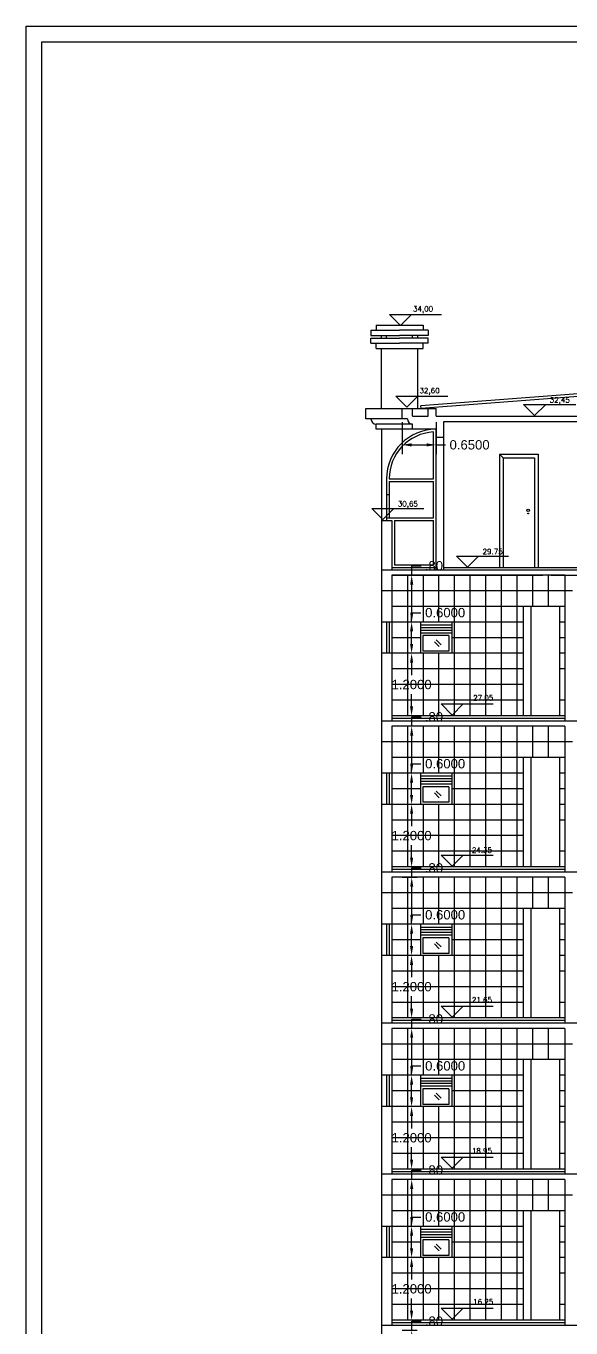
# Model space of a CAD drawing. Header units: millimetres. Extents: x 2200 to 2403, y 2380 to 2511.
# Drawn here: x 2248.41 to 2258.87, y 2485.78 to 2510.77 of the extents above; entities that cross this region are included whole.
import ezdxf

# ---------------------------------------------------------------- set-up
doc = ezdxf.new("R2010")
doc.units = ezdxf.units.MM
doc.styles.add('ROMAND', font='romand', dxfattribs={"height": 0.1})
doc.styles.get("Standard").update_dxf_attribs({"font": 'arial.ttf'})
doc.dimstyles.get("Standard").update_dxf_attribs({"dimtxt": 0.18, "dimasz": 0.18, "dimexe": 0.18, "dimexo": 0.0625, "dimgap": 0.09, "dimtad": 0, "dimtih": 1, "dimtoh": 1, "dimdec": 4, "dimzin": 0, "dimdsep": 46, "dimtxsty": 'Standard', "dimcen": 0.09, "dimadec": 0, "dimazin": 0, "dimtfac": 1, "dimtdec": 4, "dimtofl": 0, "dimtmove": 0, "dimatfit": 3, "dimfxl": 1, "dimtolj": 1, "dimtzin": 0, "dimarcsym": 0})

# ---------------------------------------------------------------- blocks, each defined once
blk = doc.blocks.new('*D745')
at = {"color": 0, "lineweight": -2, "transparency": 16777216}
for p, q in [((2255.815, 2485.727), (2255.815, 2485.907)), ((2255.815, 2485.907), (2255.995, 2485.907)), ((2255.92, 2485.727), (2255.635, 2485.727)), ((2255.815, 2485.007), (2255.815, 2485.547)), ((2255.92, 2484.827), (2255.635, 2484.827))]:
    blk.add_line(p, q, dxfattribs=at)
at = {"color": 0, "transparency": 16777216}
for points in [[(2255.785, 2485.547), (2255.845, 2485.547), (2255.815, 2485.727)], [(2255.785, 2485.007), (2255.845, 2485.007), (2255.815, 2484.827)]]:
    blk.add_solid(points, dxfattribs=at)
at = {"layer": 'DEFPOINTS', "color": 0, "transparency": 16777216}
for p in [(2255.815, 2485.727), (2255.982, 2485.727), (2255.982, 2484.827)]:
    blk.add_point(p, dxfattribs=at)
at = {"color": 0, "transparency": 16777216, "insert": (2256.242, 2485.907), "char_height": 0.18, "attachment_point": 5}
blk.add_mtext('\\A1;.80', dxfattribs=at)
blk = doc.blocks.new('*D739')
at = {"color": 0, "lineweight": -2, "transparency": 16777216}
for p, q in [((2255.815, 2488.627), (2255.815, 2488.807)), ((2255.815, 2488.807), (2255.995, 2488.807)), ((2255.92, 2488.627), (2255.635, 2488.627)), ((2255.815, 2487.907), (2255.815, 2488.447)), ((2255.92, 2487.727), (2255.635, 2487.727))]:
    blk.add_line(p, q, dxfattribs=at)
at = {"color": 0, "transparency": 16777216}
for points in [[(2255.785, 2488.447), (2255.845, 2488.447), (2255.815, 2488.627)], [(2255.785, 2487.907), (2255.845, 2487.907), (2255.815, 2487.727)]]:
    blk.add_solid(points, dxfattribs=at)
at = {"layer": 'DEFPOINTS', "color": 0, "transparency": 16777216}
for p in [(2255.815, 2488.627), (2255.982, 2488.627), (2255.982, 2487.727)]:
    blk.add_point(p, dxfattribs=at)
at = {"color": 0, "transparency": 16777216, "insert": (2256.242, 2488.807), "char_height": 0.18, "attachment_point": 5}
blk.add_mtext('\\A1;.80', dxfattribs=at)
blk = doc.blocks.new('*D740')
at = {"color": 0, "lineweight": -2, "transparency": 16777216}
for p, q in [((2255.813, 2487.727), (2255.813, 2487.907)), ((2255.813, 2487.907), (2255.993, 2487.907)), ((2255.92, 2487.727), (2255.633, 2487.727)), ((2255.813, 2487.307), (2255.813, 2487.547)), ((2255.92, 2487.127), (2255.633, 2487.127))]:
    blk.add_line(p, q, dxfattribs=at)
at = {"color": 0, "transparency": 16777216}
for points in [[(2255.783, 2487.547), (2255.843, 2487.547), (2255.813, 2487.727)], [(2255.783, 2487.307), (2255.843, 2487.307), (2255.813, 2487.127)]]:
    blk.add_solid(points, dxfattribs=at)
at = {"layer": 'DEFPOINTS', "color": 0, "transparency": 16777216}
for p in [(2255.813, 2487.727), (2255.982, 2487.727), (2255.982, 2487.127)]:
    blk.add_point(p, dxfattribs=at)
at = {"color": 0, "transparency": 16777216, "insert": (2256.457, 2487.907), "char_height": 0.18, "attachment_point": 5}
blk.add_mtext('\\A1;0.6000', dxfattribs=at)
blk = doc.blocks.new('*D741')
at = {"color": 0, "lineweight": -2, "transparency": 16777216}
for p, q in [((2255.92, 2487.127), (2255.633, 2487.127)), ((2255.813, 2486.947), (2255.813, 2486.709)), ((2255.813, 2486.107), (2255.813, 2486.345)), ((2255.92, 2485.927), (2255.633, 2485.927))]:
    blk.add_line(p, q, dxfattribs=at)
at = {"color": 0, "transparency": 16777216}
for points in [[(2255.783, 2486.947), (2255.843, 2486.947), (2255.813, 2487.127)], [(2255.783, 2486.107), (2255.843, 2486.107), (2255.813, 2485.927)]]:
    blk.add_solid(points, dxfattribs=at)
at = {"layer": 'DEFPOINTS', "color": 0, "transparency": 16777216}
for p in [(2255.982, 2487.127), (2255.813, 2485.927), (2255.982, 2485.927)]:
    blk.add_point(p, dxfattribs=at)
at = {"color": 0, "transparency": 16777216, "insert": (2255.813, 2486.527), "char_height": 0.18, "attachment_point": 5}
blk.add_mtext('\\A1;1.2000', dxfattribs=at)
blk = doc.blocks.new('*D748')
at = {"color": 0, "lineweight": -2, "transparency": 16777216}
for p, q in [((2255.815, 2491.527), (2255.815, 2491.707)), ((2255.815, 2491.707), (2255.995, 2491.707)), ((2255.92, 2491.527), (2255.635, 2491.527)), ((2255.815, 2490.807), (2255.815, 2491.347)), ((2255.92, 2490.627), (2255.635, 2490.627))]:
    blk.add_line(p, q, dxfattribs=at)
at = {"color": 0, "transparency": 16777216}
for points in [[(2255.785, 2491.347), (2255.845, 2491.347), (2255.815, 2491.527)], [(2255.785, 2490.807), (2255.845, 2490.807), (2255.815, 2490.627)]]:
    blk.add_solid(points, dxfattribs=at)
at = {"layer": 'DEFPOINTS', "color": 0, "transparency": 16777216}
for p in [(2255.815, 2491.527), (2255.982, 2491.527), (2255.982, 2490.627)]:
    blk.add_point(p, dxfattribs=at)
at = {"color": 0, "transparency": 16777216, "insert": (2256.242, 2491.707), "char_height": 0.18, "attachment_point": 5}
blk.add_mtext('\\A1;.80', dxfattribs=at)
blk = doc.blocks.new('*D749')
at = {"color": 0, "lineweight": -2, "transparency": 16777216}
for p, q in [((2255.813, 2490.627), (2255.813, 2490.807)), ((2255.813, 2490.807), (2255.993, 2490.807)), ((2255.92, 2490.627), (2255.633, 2490.627)), ((2255.813, 2490.207), (2255.813, 2490.447)), ((2255.92, 2490.027), (2255.633, 2490.027))]:
    blk.add_line(p, q, dxfattribs=at)
at = {"color": 0, "transparency": 16777216}
for points in [[(2255.783, 2490.447), (2255.843, 2490.447), (2255.813, 2490.627)], [(2255.783, 2490.207), (2255.843, 2490.207), (2255.813, 2490.027)]]:
    blk.add_solid(points, dxfattribs=at)
at = {"layer": 'DEFPOINTS', "color": 0, "transparency": 16777216}
for p in [(2255.813, 2490.627), (2255.982, 2490.627), (2255.982, 2490.027)]:
    blk.add_point(p, dxfattribs=at)
at = {"color": 0, "transparency": 16777216, "insert": (2256.457, 2490.807), "char_height": 0.18, "attachment_point": 5}
blk.add_mtext('\\A1;0.6000', dxfattribs=at)
blk = doc.blocks.new('*D750')
at = {"color": 0, "lineweight": -2, "transparency": 16777216}
for p, q in [((2255.92, 2490.027), (2255.633, 2490.027)), ((2255.813, 2489.847), (2255.813, 2489.609)), ((2255.813, 2489.007), (2255.813, 2489.245)), ((2255.92, 2488.827), (2255.633, 2488.827))]:
    blk.add_line(p, q, dxfattribs=at)
at = {"color": 0, "transparency": 16777216}
for points in [[(2255.783, 2489.847), (2255.843, 2489.847), (2255.813, 2490.027)], [(2255.783, 2489.007), (2255.843, 2489.007), (2255.813, 2488.827)]]:
    blk.add_solid(points, dxfattribs=at)
at = {"layer": 'DEFPOINTS', "color": 0, "transparency": 16777216}
for p in [(2255.982, 2490.027), (2255.813, 2488.827), (2255.982, 2488.827)]:
    blk.add_point(p, dxfattribs=at)
at = {"color": 0, "transparency": 16777216, "insert": (2255.813, 2489.427), "char_height": 0.18, "attachment_point": 5}
blk.add_mtext('\\A1;1.2000', dxfattribs=at)
blk = doc.blocks.new('*D751')
at = {"color": 0, "lineweight": -2, "transparency": 16777216}
for p, q in [((2255.815, 2494.427), (2255.815, 2494.607)), ((2255.815, 2494.607), (2255.995, 2494.607)), ((2255.92, 2494.427), (2255.635, 2494.427)), ((2255.815, 2493.707), (2255.815, 2494.247)), ((2255.92, 2493.527), (2255.635, 2493.527))]:
    blk.add_line(p, q, dxfattribs=at)
at = {"color": 0, "transparency": 16777216}
for points in [[(2255.785, 2494.247), (2255.845, 2494.247), (2255.815, 2494.427)], [(2255.785, 2493.707), (2255.845, 2493.707), (2255.815, 2493.527)]]:
    blk.add_solid(points, dxfattribs=at)
at = {"layer": 'DEFPOINTS', "color": 0, "transparency": 16777216}
for p in [(2255.815, 2494.427), (2255.982, 2494.427), (2255.982, 2493.527)]:
    blk.add_point(p, dxfattribs=at)
at = {"color": 0, "transparency": 16777216, "insert": (2256.242, 2494.607), "char_height": 0.18, "attachment_point": 5}
blk.add_mtext('\\A1;.80', dxfattribs=at)
blk = doc.blocks.new('*D752')
at = {"color": 0, "lineweight": -2, "transparency": 16777216}
for p, q in [((2255.813, 2493.527), (2255.813, 2493.707)), ((2255.813, 2493.707), (2255.993, 2493.707)), ((2255.92, 2493.527), (2255.633, 2493.527)), ((2255.813, 2493.107), (2255.813, 2493.347)), ((2255.92, 2492.927), (2255.633, 2492.927))]:
    blk.add_line(p, q, dxfattribs=at)
at = {"color": 0, "transparency": 16777216}
for points in [[(2255.783, 2493.347), (2255.843, 2493.347), (2255.813, 2493.527)], [(2255.783, 2493.107), (2255.843, 2493.107), (2255.813, 2492.927)]]:
    blk.add_solid(points, dxfattribs=at)
at = {"layer": 'DEFPOINTS', "color": 0, "transparency": 16777216}
for p in [(2255.813, 2493.527), (2255.982, 2493.527), (2255.982, 2492.927)]:
    blk.add_point(p, dxfattribs=at)
at = {"color": 0, "transparency": 16777216, "insert": (2256.457, 2493.707), "char_height": 0.18, "attachment_point": 5}
blk.add_mtext('\\A1;0.6000', dxfattribs=at)
blk = doc.blocks.new('*D753')
at = {"color": 0, "lineweight": -2, "transparency": 16777216}
for p, q in [((2255.92, 2492.927), (2255.633, 2492.927)), ((2255.813, 2492.747), (2255.813, 2492.509)), ((2255.813, 2491.907), (2255.813, 2492.145)), ((2255.92, 2491.727), (2255.633, 2491.727))]:
    blk.add_line(p, q, dxfattribs=at)
at = {"color": 0, "transparency": 16777216}
for points in [[(2255.783, 2492.747), (2255.843, 2492.747), (2255.813, 2492.927)], [(2255.783, 2491.907), (2255.843, 2491.907), (2255.813, 2491.727)]]:
    blk.add_solid(points, dxfattribs=at)
at = {"layer": 'DEFPOINTS', "color": 0, "transparency": 16777216}
for p in [(2255.982, 2492.927), (2255.813, 2491.727), (2255.982, 2491.727)]:
    blk.add_point(p, dxfattribs=at)
at = {"color": 0, "transparency": 16777216, "insert": (2255.813, 2492.327), "char_height": 0.18, "attachment_point": 5}
blk.add_mtext('\\A1;1.2000', dxfattribs=at)
blk = doc.blocks.new('*D754')
at = {"color": 0, "lineweight": -2, "transparency": 16777216}
for p, q in [((2255.92, 2497.327), (2255.635, 2497.327)), ((2255.815, 2497.327), (2255.815, 2497.507)), ((2255.815, 2497.507), (2255.995, 2497.507)), ((2255.815, 2496.607), (2255.815, 2497.147)), ((2255.92, 2496.427), (2255.635, 2496.427))]:
    blk.add_line(p, q, dxfattribs=at)
at = {"color": 0, "transparency": 16777216}
for points in [[(2255.785, 2497.147), (2255.845, 2497.147), (2255.815, 2497.327)], [(2255.785, 2496.607), (2255.845, 2496.607), (2255.815, 2496.427)]]:
    blk.add_solid(points, dxfattribs=at)
at = {"layer": 'DEFPOINTS', "color": 0, "transparency": 16777216}
for p in [(2255.815, 2497.327), (2255.982, 2497.327), (2255.982, 2496.427)]:
    blk.add_point(p, dxfattribs=at)
at = {"color": 0, "transparency": 16777216, "insert": (2256.242, 2497.507), "char_height": 0.18, "attachment_point": 5}
blk.add_mtext('\\A1;.80', dxfattribs=at)
blk = doc.blocks.new('*D755')
at = {"color": 0, "lineweight": -2, "transparency": 16777216}
for p, q in [((2255.813, 2496.427), (2255.813, 2496.607)), ((2255.813, 2496.607), (2255.993, 2496.607)), ((2255.92, 2496.427), (2255.633, 2496.427)), ((2255.813, 2496.007), (2255.813, 2496.247)), ((2255.92, 2495.827), (2255.633, 2495.827))]:
    blk.add_line(p, q, dxfattribs=at)
at = {"color": 0, "transparency": 16777216}
for points in [[(2255.783, 2496.247), (2255.843, 2496.247), (2255.813, 2496.427)], [(2255.783, 2496.007), (2255.843, 2496.007), (2255.813, 2495.827)]]:
    blk.add_solid(points, dxfattribs=at)
at = {"layer": 'DEFPOINTS', "color": 0, "transparency": 16777216}
for p in [(2255.813, 2496.427), (2255.982, 2496.427), (2255.982, 2495.827)]:
    blk.add_point(p, dxfattribs=at)
at = {"color": 0, "transparency": 16777216, "insert": (2256.457, 2496.607), "char_height": 0.18, "attachment_point": 5}
blk.add_mtext('\\A1;0.6000', dxfattribs=at)
blk = doc.blocks.new('*D756')
at = {"color": 0, "lineweight": -2, "transparency": 16777216}
for p, q in [((2255.92, 2495.827), (2255.633, 2495.827)), ((2255.813, 2495.647), (2255.813, 2495.409)), ((2255.813, 2494.807), (2255.813, 2495.045)), ((2255.92, 2494.627), (2255.633, 2494.627))]:
    blk.add_line(p, q, dxfattribs=at)
at = {"color": 0, "transparency": 16777216}
for points in [[(2255.783, 2495.647), (2255.843, 2495.647), (2255.813, 2495.827)], [(2255.783, 2494.807), (2255.843, 2494.807), (2255.813, 2494.627)]]:
    blk.add_solid(points, dxfattribs=at)
at = {"layer": 'DEFPOINTS', "color": 0, "transparency": 16777216}
for p in [(2255.982, 2495.827), (2255.813, 2494.627), (2255.982, 2494.627)]:
    blk.add_point(p, dxfattribs=at)
at = {"color": 0, "transparency": 16777216, "insert": (2255.813, 2495.227), "char_height": 0.18, "attachment_point": 5}
blk.add_mtext('\\A1;1.2000', dxfattribs=at)
blk = doc.blocks.new('*D768')
at = {"color": 0, "lineweight": -2, "transparency": 16777216}
for p, q in [((2255.815, 2500.227), (2255.815, 2500.407)), ((2255.815, 2500.407), (2255.995, 2500.407)), ((2255.92, 2500.227), (2255.635, 2500.227)), ((2255.815, 2499.507), (2255.815, 2500.047)), ((2255.92, 2499.327), (2255.635, 2499.327))]:
    blk.add_line(p, q, dxfattribs=at)
at = {"color": 0, "transparency": 16777216}
for points in [[(2255.785, 2500.047), (2255.845, 2500.047), (2255.815, 2500.227)], [(2255.785, 2499.507), (2255.845, 2499.507), (2255.815, 2499.327)]]:
    blk.add_solid(points, dxfattribs=at)
at = {"layer": 'DEFPOINTS', "color": 0, "transparency": 16777216}
for p in [(2255.815, 2500.227), (2255.982, 2500.227), (2255.982, 2499.327)]:
    blk.add_point(p, dxfattribs=at)
at = {"color": 0, "transparency": 16777216, "insert": (2256.242, 2500.407), "char_height": 0.18, "attachment_point": 5}
blk.add_mtext('\\A1;.80', dxfattribs=at)
blk = doc.blocks.new('*D769')
at = {"color": 0, "lineweight": -2, "transparency": 16777216}
for p, q in [((2255.92, 2499.327), (2255.633, 2499.327)), ((2255.813, 2499.327), (2255.813, 2499.507)), ((2255.813, 2499.507), (2255.993, 2499.507)), ((2255.813, 2498.907), (2255.813, 2499.147)), ((2255.92, 2498.727), (2255.633, 2498.727))]:
    blk.add_line(p, q, dxfattribs=at)
at = {"color": 0, "transparency": 16777216}
for points in [[(2255.783, 2499.147), (2255.843, 2499.147), (2255.813, 2499.327)], [(2255.783, 2498.907), (2255.843, 2498.907), (2255.813, 2498.727)]]:
    blk.add_solid(points, dxfattribs=at)
at = {"layer": 'DEFPOINTS', "color": 0, "transparency": 16777216}
for p in [(2255.813, 2499.327), (2255.982, 2499.327), (2255.982, 2498.727)]:
    blk.add_point(p, dxfattribs=at)
at = {"color": 0, "transparency": 16777216, "insert": (2256.457, 2499.507), "char_height": 0.18, "attachment_point": 5}
blk.add_mtext('\\A1;0.6000', dxfattribs=at)
blk = doc.blocks.new('*D770')
at = {"color": 0, "lineweight": -2, "transparency": 16777216}
for p, q in [((2255.92, 2498.727), (2255.633, 2498.727)), ((2255.813, 2498.547), (2255.813, 2498.309)), ((2255.813, 2497.707), (2255.813, 2497.945)), ((2255.92, 2497.527), (2255.633, 2497.527))]:
    blk.add_line(p, q, dxfattribs=at)
at = {"color": 0, "transparency": 16777216}
for points in [[(2255.783, 2498.547), (2255.843, 2498.547), (2255.813, 2498.727)], [(2255.783, 2497.707), (2255.843, 2497.707), (2255.813, 2497.527)]]:
    blk.add_solid(points, dxfattribs=at)
at = {"layer": 'DEFPOINTS', "color": 0, "transparency": 16777216}
for p in [(2255.982, 2498.727), (2255.813, 2497.527), (2255.982, 2497.527)]:
    blk.add_point(p, dxfattribs=at)
at = {"color": 0, "transparency": 16777216, "insert": (2255.813, 2498.127), "char_height": 0.18, "attachment_point": 5}
blk.add_mtext('\\A1;1.2000', dxfattribs=at)
blk = doc.blocks.new('*D783')
at = {"color": 0, "lineweight": -2, "transparency": 16777216}
for p, q in [((2255.632, 2503.165), (2255.632, 2502.548)), ((2256.282, 2503.165), (2256.282, 2502.548)), ((2255.812, 2502.728), (2256.102, 2502.728)), ((2256.282, 2502.728), (2256.462, 2502.728))]:
    blk.add_line(p, q, dxfattribs=at)
at = {"color": 0, "transparency": 16777216}
for points in [[(2255.812, 2502.758), (2255.812, 2502.698), (2255.632, 2502.728)], [(2256.102, 2502.758), (2256.102, 2502.698), (2256.282, 2502.728)]]:
    blk.add_solid(points, dxfattribs=at)
at = {"layer": 'DEFPOINTS', "color": 0, "transparency": 16777216}
for p in [(2255.632, 2503.227), (2256.282, 2503.227), (2256.282, 2502.728)]:
    blk.add_point(p, dxfattribs=at)
at = {"color": 0, "transparency": 16777216, "insert": (2256.926, 2502.728), "char_height": 0.18, "attachment_point": 5}
blk.add_mtext('\\A1;0.6500', dxfattribs=at)

msp = doc.modelspace()

# ---------------------------------------------------------------- linework, layer by layer
at = {"color": 1}
for p, q in [((2248.41243, 2459.41758), (2248.41243, 2510.76758)), ((2248.41243, 2510.76758), (2279.66696, 2510.76758)), ((2255.38703, 2505.23281), (2256.38703, 2505.23281)), ((2255.59916, 2505.02068), (2255.38703, 2505.23281)), ((2255.59916, 2505.02068), (2255.8113, 2505.23281)), ((2260.51243, 2503.82373), (2255.98967, 2503.47709)), ((2255.51114, 2503.66419), (2256.51114, 2503.66419)), ((2255.72327, 2503.45206), (2255.51114, 2503.66419)), ((2255.72327, 2503.45206), (2255.93541, 2503.66419)), ((2260.51243, 2503.77358), (2255.99349, 2503.42723)), ((2255.99349, 2503.42723), (2255.98967, 2503.47709)), ((2257.9625, 2503.50117), (2258.9625, 2503.50117)), ((2258.17463, 2503.28903), (2257.9625, 2503.50117)), ((2258.17463, 2503.28903), (2258.38677, 2503.50117)), ((2255.33243, 2501.77723), (2255.38243, 2501.77723)), ((2255.33243, 2501.77723), (2255.33243, 2501.32723)), ((2255.38243, 2501.77723), (2255.38243, 2501.32723)), ((2255.25868, 2501.29387), (2255.04655, 2501.506)), ((2255.04655, 2501.506), (2256.04655, 2501.506)), ((2255.25868, 2501.29387), (2255.47081, 2501.506)), ((2255.33243, 2501.32723), (2255.38243, 2501.32723)), ((2256.88661, 2500.37943), (2256.67448, 2500.59157)), ((2256.67448, 2500.59157), (2257.67448, 2500.59157)), ((2256.88661, 2500.37943), (2257.09874, 2500.59157)), ((2256.93243, 2500.22723), (2256.93243, 2497.52723)), ((2255.33243, 2499.32723), (2255.33243, 2498.72723)), ((2255.38243, 2499.32723), (2255.38243, 2498.72723)), ((2256.38141, 2497.75502), (2257.38141, 2497.75502)), ((2256.59354, 2497.54289), (2256.38141, 2497.75502)), ((2256.59354, 2497.54289), (2256.80567, 2497.75502)), ((2256.93243, 2497.32723), (2256.93243, 2494.62723)), ((2255.33243, 2496.42723), (2255.33243, 2495.82723)), ((2255.38243, 2496.42723), (2255.38243, 2495.82723)), ((2256.38141, 2494.85502), (2257.38141, 2494.85502)), ((2256.59354, 2494.64289), (2256.38141, 2494.85502)), ((2256.59354, 2494.64289), (2256.80567, 2494.85502)), ((2256.93243, 2494.42723), (2256.93243, 2491.72723)), ((2255.33243, 2493.52723), (2255.33243, 2492.92723)), ((2255.38243, 2493.52723), (2255.38243, 2492.92723)), ((2256.38141, 2491.95502), (2257.38141, 2491.95502)), ((2256.59354, 2491.74289), (2256.38141, 2491.95502)), ((2256.59354, 2491.74289), (2256.80567, 2491.95502)), ((2256.93243, 2491.52723), (2256.93243, 2488.82723)), ((2255.33243, 2490.62723), (2255.33243, 2490.02723)), ((2255.38243, 2490.62723), (2255.38243, 2490.02723)), ((2256.38141, 2489.05502), (2257.38141, 2489.05502)), ((2256.59354, 2488.84289), (2256.38141, 2489.05502)), ((2256.59354, 2488.84289), (2256.80567, 2489.05502)), ((2256.93243, 2488.62723), (2256.93243, 2485.92723)), ((2255.33243, 2487.72723), (2255.33243, 2487.12723)), ((2255.38243, 2487.72723), (2255.38243, 2487.12723)), ((2256.38141, 2486.15502), (2257.38141, 2486.15502)), ((2256.59354, 2485.94289), (2256.38141, 2486.15502)), ((2256.59354, 2485.94289), (2256.80567, 2486.15502))]:
    msp.add_line(p, q, dxfattribs=at)
for p, q in [((2248.71243, 2460.01758), (2248.71243, 2510.46758)), ((2248.71243, 2510.46758), (2279.36696, 2510.46758)), ((2255.63243, 2503.42723), (2255.83243, 2503.42723)), ((2255.63243, 2503.22723), (2255.63243, 2503.42723)), ((2255.83243, 2503.27723), (2255.83243, 2503.42723)), ((2256.13243, 2503.27723), (2256.13243, 2503.42723)), ((2256.13243, 2503.42723), (2256.28243, 2503.42723)), ((2256.28243, 2503.27723), (2256.28243, 2503.42723)), ((2255.73243, 2503.22723), (2255.63243, 2503.22723)), ((2255.83243, 2503.27723), (2256.13243, 2503.27723)), ((2255.83243, 2503.02723), (2255.83243, 2503.12723)), ((2256.28243, 2503.27723), (2264.21243, 2503.27723)), ((2256.43243, 2500.32723), (2256.43243, 2503.17723)), ((2256.43243, 2503.17723), (2259.36243, 2503.17723)), ((2256.28243, 2503.02723), (2255.83243, 2503.02723)), ((2256.28243, 2500.32723), (2256.28243, 2503.02723)), ((2256.28243, 2502.87723), (2256.43243, 2502.87723)), ((2255.23243, 2500.32723), (2260.51243, 2500.32723)), ((2255.43243, 2500.22723), (2258.33243, 2500.22723)), ((2258.48243, 2500.22723), (2259.83243, 2500.22723)), ((2255.43243, 2499.32723), (2255.23243, 2499.32723)), ((2255.43243, 2498.72723), (2255.23243, 2498.72723)), ((2255.43243, 2496.42723), (2255.23243, 2496.42723)), ((2255.43243, 2495.82723), (2255.23243, 2495.82723)), ((2255.43243, 2493.52723), (2255.23243, 2493.52723)), ((2255.43243, 2492.92723), (2255.23243, 2492.92723)), ((2255.43243, 2490.62723), (2255.23243, 2490.62723)), ((2255.43243, 2490.02723), (2255.23243, 2490.02723)), ((2255.43243, 2487.72723), (2255.23243, 2487.72723)), ((2255.43243, 2487.12723), (2255.23243, 2487.12723))]:
    msp.add_line(p, q)
at = {"color": 4}
for p, q in [((2255.03243, 2504.92723), (2255.58243, 2504.92723)), ((2255.03243, 2504.92723), (2255.03243, 2504.82723)), ((2255.03243, 2504.82723), (2255.58243, 2504.82723)), ((2255.13243, 2505.02723), (2255.13243, 2504.92723)), ((2255.13243, 2505.02723), (2256.03243, 2505.02723)), ((2255.23243, 2504.77723), (2255.23243, 2504.82723)), ((2255.33243, 2504.77723), (2255.33243, 2504.82723)), ((2256.13243, 2504.92723), (2255.58243, 2504.92723)), ((2256.13243, 2504.82723), (2255.58243, 2504.82723)), ((2255.83243, 2504.77723), (2255.83243, 2504.82723)), ((2255.93243, 2504.77723), (2255.93243, 2504.82723)), ((2256.03243, 2505.02723), (2256.03243, 2504.92723)), ((2256.13243, 2504.92723), (2256.13243, 2504.82723)), ((2255.03243, 2504.67723), (2255.03243, 2504.77723)), ((2255.03243, 2504.77723), (2255.58243, 2504.77723)), ((2255.03243, 2504.67723), (2255.58243, 2504.67723)), ((2255.13243, 2504.57723), (2255.13243, 2504.67723)), ((2255.13243, 2504.57723), (2256.03243, 2504.57723)), ((2255.23243, 2503.42723), (2255.23243, 2504.57723)), ((2256.13243, 2504.77723), (2255.58243, 2504.77723)), ((2256.13243, 2504.67723), (2255.58243, 2504.67723)), ((2255.93243, 2503.42723), (2255.93243, 2504.57723)), ((2256.03243, 2504.57723), (2256.03243, 2504.67723)), ((2256.13243, 2504.67723), (2256.13243, 2504.77723)), ((2254.93243, 2503.22723), (2254.93243, 2503.42723)), ((2254.93243, 2503.42723), (2255.63243, 2503.42723)), ((2255.83243, 2503.42723), (2256.13243, 2503.42723)), ((2255.63243, 2503.22723), (2254.93243, 2503.22723)), ((2255.13243, 2503.02723), (2255.13243, 2503.12723)), ((2255.83243, 2503.12723), (2255.13243, 2503.12723)), ((2255.83243, 2503.02723), (2255.13243, 2503.02723)), ((2255.23243, 2503.02723), (2255.23243, 2501.27723)), ((2256.23243, 2502.07723), (2256.23243, 2502.97584)), ((2257.49951, 2502.54723), (2258.23951, 2502.54723)), ((2257.49951, 2502.54723), (2257.56951, 2502.47723)), ((2257.49951, 2502.54723), (2257.49951, 2500.37723)), ((2258.23951, 2502.54723), (2258.23951, 2500.37723)), ((2257.56951, 2502.47723), (2258.16951, 2502.47723)), ((2257.56951, 2502.47723), (2257.56951, 2500.37723)), ((2258.16951, 2502.47723), (2258.16951, 2500.37723)), ((2255.33243, 2502.07723), (2255.33243, 2501.77723)), ((2255.38243, 2502.07723), (2256.23243, 2502.07723)), ((2255.38243, 2502.02723), (2255.38243, 2501.77723)), ((2255.38243, 2502.02723), (2256.23243, 2502.02723)), ((2256.23243, 2501.32723), (2256.23243, 2502.02723)), ((2255.33243, 2501.32723), (2255.33243, 2501.27723)), ((2255.38243, 2501.32723), (2256.23243, 2501.32723)), ((2255.48243, 2501.27723), (2256.23243, 2501.27723)), ((2255.48243, 2501.27723), (2255.48243, 2500.42723)), ((2256.23243, 2500.42723), (2256.23243, 2501.27723)), ((2255.43243, 2500.37723), (2256.28243, 2500.37723)), ((2255.48243, 2500.42723), (2256.23243, 2500.42723)), ((2256.43243, 2500.37723), (2259.36243, 2500.37723)), ((2255.73243, 2500.22723), (2255.73243, 2497.52723)), ((2256.03243, 2500.22723), (2256.03243, 2499.32723)), ((2256.33243, 2500.22723), (2256.33243, 2499.32723)), ((2256.63243, 2500.22723), (2256.63243, 2497.52723)), ((2257.23243, 2500.22723), (2257.23243, 2497.52723)), ((2257.53243, 2500.22723), (2257.53243, 2497.52723)), ((2257.83243, 2500.22723), (2257.83243, 2497.52723)), ((2258.13243, 2500.22723), (2258.13243, 2499.62723)), ((2258.43243, 2500.22723), (2258.43243, 2499.62723)), ((2258.75243, 2499.92723), (2255.43243, 2499.92723)), ((2258.75243, 2499.62723), (2255.43243, 2499.62723)), ((2257.95243, 2499.62723), (2257.95243, 2497.52723)), ((2258.10243, 2499.62723), (2258.10243, 2497.52723)), ((2258.65243, 2499.62723), (2258.65243, 2497.52723)), ((2255.23243, 2499.32723), (2255.23243, 2498.72723)), ((2255.98243, 2499.32723), (2255.43243, 2499.32723)), ((2255.43243, 2499.32723), (2255.43243, 2498.72723)), ((2256.58243, 2499.32723), (2255.98243, 2499.32723)), ((2255.98243, 2499.32723), (2255.98243, 2498.72723)), ((2257.95243, 2499.32723), (2256.58243, 2499.32723)), ((2256.58243, 2499.32723), (2256.58243, 2498.72723)), ((2258.75243, 2499.32723), (2258.65243, 2499.32723)), ((2256.58023, 2499.26682), (2255.98023, 2499.26682)), ((2256.58023, 2499.21682), (2255.98023, 2499.21682)), ((2256.58023, 2499.16682), (2255.98023, 2499.16682)), ((2256.58023, 2499.11682), (2255.98023, 2499.11682)), ((2256.53023, 2499.06682), (2256.03023, 2499.06682)), ((2256.03023, 2499.06682), (2256.03023, 2498.76682)), ((2256.53023, 2499.06682), (2256.53023, 2498.76682)), ((2255.98243, 2499.02723), (2255.43243, 2499.02723)), ((2256.25179, 2498.94795), (2256.34391, 2498.8559)), ((2256.28714, 2498.98332), (2256.37925, 2498.89126)), ((2257.95243, 2499.02723), (2256.58243, 2499.02723)), ((2258.75243, 2499.02723), (2258.65243, 2499.02723)), ((2255.98243, 2498.72723), (2255.43243, 2498.72723)), ((2256.58243, 2498.72723), (2255.98243, 2498.72723)), ((2256.53023, 2498.76682), (2256.03023, 2498.76682)), ((2256.03243, 2498.72723), (2256.03243, 2497.52723)), ((2256.33243, 2498.72723), (2256.33243, 2497.52723)), ((2257.95243, 2498.72723), (2256.58243, 2498.72723)), ((2258.75243, 2498.72723), (2258.65243, 2498.72723)), ((2257.95243, 2498.42723), (2255.43243, 2498.42723)), ((2258.75243, 2498.42723), (2258.65243, 2498.42723)), ((2257.95243, 2498.12723), (2255.43243, 2498.12723)), ((2257.95243, 2497.82723), (2255.43243, 2497.82723)), ((2258.75243, 2497.82723), (2258.65243, 2497.82723)), ((2258.75243, 2497.52723), (2255.43243, 2497.52723)), ((2258.75243, 2497.47723), (2255.43243, 2497.47723)), ((2255.73243, 2497.32723), (2255.73243, 2494.62723)), ((2256.03243, 2497.32723), (2256.03243, 2496.42723)), ((2256.33243, 2497.32723), (2256.33243, 2496.42723)), ((2256.63243, 2497.32723), (2256.63243, 2494.62723)), ((2257.23243, 2497.32723), (2257.23243, 2494.62723)), ((2257.53243, 2497.32723), (2257.53243, 2494.62723)), ((2257.83243, 2497.32723), (2257.83243, 2494.62723)), ((2258.13243, 2497.32723), (2258.13243, 2496.72723)), ((2258.43243, 2497.32723), (2258.43243, 2496.72723)), ((2258.75243, 2497.02723), (2255.43243, 2497.02723)), ((2258.75243, 2496.72723), (2255.43243, 2496.72723)), ((2257.95243, 2496.72723), (2257.95243, 2494.62723)), ((2258.10243, 2496.72723), (2258.10243, 2494.62723)), ((2258.65243, 2496.72723), (2258.65243, 2494.62723)), ((2255.23243, 2496.42723), (2255.23243, 2495.82723)), ((2255.98243, 2496.42723), (2255.43243, 2496.42723)), ((2255.43243, 2496.42723), (2255.43243, 2495.82723)), ((2256.58023, 2496.36682), (2255.98023, 2496.36682)), ((2256.58023, 2496.31682), (2255.98023, 2496.31682)), ((2256.58243, 2496.42723), (2255.98243, 2496.42723)), ((2255.98243, 2496.42723), (2255.98243, 2495.82723)), ((2257.95243, 2496.42723), (2256.58243, 2496.42723)), ((2256.58243, 2496.42723), (2256.58243, 2495.82723)), ((2258.75243, 2496.42723), (2258.65243, 2496.42723)), ((2255.98243, 2496.12723), (2255.43243, 2496.12723)), ((2256.58023, 2496.26682), (2255.98023, 2496.26682)), ((2256.58023, 2496.21682), (2255.98023, 2496.21682)), ((2256.53023, 2496.16682), (2256.03023, 2496.16682)), ((2256.03023, 2496.16682), (2256.03023, 2495.86682)), ((2256.25179, 2496.04795), (2256.34391, 2495.9559)), ((2256.28714, 2496.08332), (2256.37925, 2495.99126)), ((2256.53023, 2496.16682), (2256.53023, 2495.86682)), ((2257.95243, 2496.12723), (2256.58243, 2496.12723)), ((2258.75243, 2496.12723), (2258.65243, 2496.12723)), ((2255.98243, 2495.82723), (2255.43243, 2495.82723)), ((2256.58243, 2495.82723), (2255.98243, 2495.82723)), ((2256.53023, 2495.86682), (2256.03023, 2495.86682)), ((2256.03243, 2495.82723), (2256.03243, 2494.62723)), ((2256.33243, 2495.82723), (2256.33243, 2494.62723)), ((2257.95243, 2495.82723), (2256.58243, 2495.82723)), ((2258.75243, 2495.82723), (2258.65243, 2495.82723)), ((2257.95243, 2495.52723), (2255.43243, 2495.52723)), ((2258.75243, 2495.52723), (2258.65243, 2495.52723)), ((2257.95243, 2495.22723), (2255.43243, 2495.22723)), ((2257.95243, 2494.92723), (2255.43243, 2494.92723)), ((2258.75243, 2494.92723), (2258.65243, 2494.92723)), ((2258.75243, 2494.62723), (2255.43243, 2494.62723)), ((2258.75243, 2494.57723), (2255.43243, 2494.57723)), ((2255.73243, 2494.42723), (2255.73243, 2491.72723)), ((2256.03243, 2494.42723), (2256.03243, 2493.52723)), ((2256.33243, 2494.42723), (2256.33243, 2493.52723)), ((2256.63243, 2494.42723), (2256.63243, 2491.72723)), ((2257.23243, 2494.42723), (2257.23243, 2491.72723)), ((2257.53243, 2494.42723), (2257.53243, 2491.72723)), ((2257.83243, 2494.42723), (2257.83243, 2491.72723)), ((2258.13243, 2494.42723), (2258.13243, 2493.82723)), ((2258.43243, 2494.42723), (2258.43243, 2493.82723)), ((2258.75243, 2494.12723), (2255.43243, 2494.12723)), ((2258.75243, 2493.82723), (2255.43243, 2493.82723)), ((2257.95243, 2493.82723), (2257.95243, 2491.72723)), ((2258.10243, 2493.82723), (2258.10243, 2491.72723)), ((2258.65243, 2493.82723), (2258.65243, 2491.72723)), ((2255.23243, 2493.52723), (2255.23243, 2492.92723)), ((2255.98243, 2493.52723), (2255.43243, 2493.52723)), ((2255.43243, 2493.52723), (2255.43243, 2492.92723)), ((2256.58023, 2493.46682), (2255.98023, 2493.46682)), ((2256.58023, 2493.41682), (2255.98023, 2493.41682)), ((2256.58023, 2493.36682), (2255.98023, 2493.36682)), ((2256.58023, 2493.31682), (2255.98023, 2493.31682)), ((2256.58243, 2493.52723), (2255.98243, 2493.52723)), ((2255.98243, 2493.52723), (2255.98243, 2492.92723)), ((2257.95243, 2493.52723), (2256.58243, 2493.52723)), ((2256.58243, 2493.52723), (2256.58243, 2492.92723)), ((2258.75243, 2493.52723), (2258.65243, 2493.52723)), ((2255.98243, 2493.22723), (2255.43243, 2493.22723)), ((2256.53023, 2493.26682), (2256.03023, 2493.26682)), ((2256.03023, 2493.26682), (2256.03023, 2492.96682)), ((2256.25179, 2493.14795), (2256.34391, 2493.0559)), ((2256.28714, 2493.18332), (2256.37925, 2493.09126)), ((2256.53023, 2493.26682), (2256.53023, 2492.96682)), ((2257.95243, 2493.22723), (2256.58243, 2493.22723)), ((2258.75243, 2493.22723), (2258.65243, 2493.22723)), ((2255.98243, 2492.92723), (2255.43243, 2492.92723)), ((2256.58243, 2492.92723), (2255.98243, 2492.92723)), ((2256.53023, 2492.96682), (2256.03023, 2492.96682)), ((2256.03243, 2492.92723), (2256.03243, 2491.72723)), ((2256.33243, 2492.92723), (2256.33243, 2491.72723)), ((2257.95243, 2492.92723), (2256.58243, 2492.92723)), ((2258.75243, 2492.92723), (2258.65243, 2492.92723)), ((2257.95243, 2492.62723), (2255.43243, 2492.62723)), ((2258.75243, 2492.62723), (2258.65243, 2492.62723)), ((2257.95243, 2492.32723), (2255.43243, 2492.32723)), ((2257.95243, 2492.02723), (2255.43243, 2492.02723)), ((2258.75243, 2492.02723), (2258.65243, 2492.02723)), ((2258.75243, 2491.72723), (2255.43243, 2491.72723)), ((2258.75243, 2491.67723), (2255.43243, 2491.67723)), ((2255.73243, 2491.52723), (2255.73243, 2488.82723)), ((2256.03243, 2491.52723), (2256.03243, 2490.62723)), ((2256.33243, 2491.52723), (2256.33243, 2490.62723)), ((2256.63243, 2491.52723), (2256.63243, 2488.82723)), ((2257.23243, 2491.52723), (2257.23243, 2488.82723)), ((2257.53243, 2491.52723), (2257.53243, 2488.82723)), ((2257.83243, 2491.52723), (2257.83243, 2488.82723)), ((2258.13243, 2491.52723), (2258.13243, 2490.92723)), ((2258.43243, 2491.52723), (2258.43243, 2490.92723)), ((2258.75243, 2491.22723), (2255.43243, 2491.22723)), ((2258.75243, 2490.92723), (2255.43243, 2490.92723)), ((2257.95243, 2490.92723), (2257.95243, 2488.82723)), ((2258.10243, 2490.92723), (2258.10243, 2488.82723)), ((2258.65243, 2490.92723), (2258.65243, 2488.82723)), ((2255.23243, 2490.62723), (2255.23243, 2490.02723)), ((2255.98243, 2490.62723), (2255.43243, 2490.62723)), ((2255.43243, 2490.62723), (2255.43243, 2490.02723)), ((2256.58023, 2490.56682), (2255.98023, 2490.56682)), ((2256.58243, 2490.62723), (2255.98243, 2490.62723)), ((2255.98243, 2490.62723), (2255.98243, 2490.02723)), ((2257.95243, 2490.62723), (2256.58243, 2490.62723)), ((2256.58243, 2490.62723), (2256.58243, 2490.02723)), ((2258.75243, 2490.62723), (2258.65243, 2490.62723)), ((2255.98243, 2490.32723), (2255.43243, 2490.32723)), ((2256.58023, 2490.51682), (2255.98023, 2490.51682)), ((2256.58023, 2490.46682), (2255.98023, 2490.46682)), ((2256.58023, 2490.41682), (2255.98023, 2490.41682)), ((2256.53023, 2490.36682), (2256.03023, 2490.36682)), ((2256.03023, 2490.36682), (2256.03023, 2490.06682)), ((2256.53023, 2490.36682), (2256.53023, 2490.06682)), ((2257.95243, 2490.32723), (2256.58243, 2490.32723)), ((2258.75243, 2490.32723), (2258.65243, 2490.32723)), ((2256.53023, 2490.06682), (2256.03023, 2490.06682)), ((2256.25179, 2490.24795), (2256.34391, 2490.1559)), ((2256.28714, 2490.28332), (2256.37925, 2490.19126)), ((2255.98243, 2490.02723), (2255.43243, 2490.02723)), ((2256.58243, 2490.02723), (2255.98243, 2490.02723)), ((2256.03243, 2490.02723), (2256.03243, 2488.82723)), ((2256.33243, 2490.02723), (2256.33243, 2488.82723)), ((2257.95243, 2490.02723), (2256.58243, 2490.02723)), ((2258.75243, 2490.02723), (2258.65243, 2490.02723)), ((2257.95243, 2489.72723), (2255.43243, 2489.72723)), ((2258.75243, 2489.72723), (2258.65243, 2489.72723)), ((2257.95243, 2489.42723), (2255.43243, 2489.42723)), ((2257.95243, 2489.12723), (2255.43243, 2489.12723)), ((2258.75243, 2489.12723), (2258.65243, 2489.12723)), ((2258.75243, 2488.82723), (2255.43243, 2488.82723)), ((2258.75243, 2488.77723), (2255.43243, 2488.77723)), ((2255.73243, 2488.62723), (2255.73243, 2485.92723)), ((2256.03243, 2488.62723), (2256.03243, 2487.72723)), ((2256.33243, 2488.62723), (2256.33243, 2487.72723)), ((2256.63243, 2488.62723), (2256.63243, 2485.92723)), ((2257.23243, 2488.62723), (2257.23243, 2485.92723)), ((2257.53243, 2488.62723), (2257.53243, 2485.92723)), ((2257.83243, 2488.62723), (2257.83243, 2485.92723)), ((2258.13243, 2488.62723), (2258.13243, 2488.02723)), ((2258.43243, 2488.62723), (2258.43243, 2488.02723)), ((2258.75243, 2488.32723), (2255.43243, 2488.32723)), ((2258.75243, 2488.02723), (2255.43243, 2488.02723)), ((2257.95243, 2488.02723), (2257.95243, 2485.92723)), ((2258.10243, 2488.02723), (2258.10243, 2485.92723)), ((2258.65243, 2488.02723), (2258.65243, 2485.92723)), ((2255.23243, 2487.72723), (2255.23243, 2487.12723)), ((2255.98243, 2487.72723), (2255.43243, 2487.72723)), ((2255.43243, 2487.72723), (2255.43243, 2487.12723)), ((2256.58023, 2487.66682), (2255.98023, 2487.66682)), ((2256.58023, 2487.61682), (2255.98023, 2487.61682)), ((2256.58023, 2487.56682), (2255.98023, 2487.56682)), ((2256.58243, 2487.72723), (2255.98243, 2487.72723)), ((2255.98243, 2487.72723), (2255.98243, 2487.12723)), ((2257.95243, 2487.72723), (2256.58243, 2487.72723)), ((2256.58243, 2487.72723), (2256.58243, 2487.12723)), ((2258.75243, 2487.72723), (2258.65243, 2487.72723)), ((2255.98243, 2487.42723), (2255.43243, 2487.42723)), ((2256.58023, 2487.51682), (2255.98023, 2487.51682)), ((2256.53023, 2487.46682), (2256.03023, 2487.46682)), ((2256.03023, 2487.46682), (2256.03023, 2487.16682)), ((2256.25179, 2487.34795), (2256.34391, 2487.2559)), ((2256.28714, 2487.38332), (2256.37925, 2487.29126)), ((2256.53023, 2487.46682), (2256.53023, 2487.16682)), ((2257.95243, 2487.42723), (2256.58243, 2487.42723)), ((2258.75243, 2487.42723), (2258.65243, 2487.42723)), ((2255.98243, 2487.12723), (2255.43243, 2487.12723)), ((2256.58243, 2487.12723), (2255.98243, 2487.12723)), ((2256.53023, 2487.16682), (2256.03023, 2487.16682)), ((2256.03243, 2487.12723), (2256.03243, 2485.92723)), ((2256.33243, 2487.12723), (2256.33243, 2485.92723)), ((2257.95243, 2487.12723), (2256.58243, 2487.12723)), ((2258.75243, 2487.12723), (2258.65243, 2487.12723)), ((2257.95243, 2486.82723), (2255.43243, 2486.82723)), ((2258.75243, 2486.82723), (2258.65243, 2486.82723)), ((2257.95243, 2486.52723), (2255.43243, 2486.52723)), ((2257.95243, 2486.22723), (2255.43243, 2486.22723)), ((2258.75243, 2486.22723), (2258.65243, 2486.22723)), ((2258.75243, 2485.92723), (2255.43243, 2485.92723)), ((2258.75243, 2485.87723), (2255.43243, 2485.87723))]:
    msp.add_line(p, q, dxfattribs=at)
at = {"color": 7}
for p, q in [((2255.23243, 2501.27723), (2255.23243, 2499.32723)), ((2255.23243, 2501.27723), (2255.43243, 2501.27723)), ((2255.43243, 2501.27723), (2255.43243, 2500.32723)), ((2258.75243, 2500.22723), (2255.43243, 2500.22723)), ((2255.43243, 2500.22723), (2255.43243, 2499.32723)), ((2258.75243, 2500.22723), (2258.75243, 2497.42723)), ((2255.43243, 2499.92723), (2255.23243, 2499.92723)), ((2258.90243, 2499.92723), (2258.75243, 2499.92723)), ((2255.23243, 2498.72723), (2255.23243, 2497.42723)), ((2255.43243, 2498.72723), (2255.43243, 2497.42723)), ((2262.36243, 2497.42723), (2255.23243, 2497.42723)), ((2255.23243, 2497.42723), (2255.23243, 2496.42723)), ((2258.75243, 2497.32723), (2255.43243, 2497.32723)), ((2255.43243, 2497.32723), (2255.43243, 2496.42723)), ((2258.75243, 2497.32723), (2258.75243, 2494.52723)), ((2255.43243, 2497.02723), (2255.23243, 2497.02723)), ((2258.90243, 2497.02723), (2258.75243, 2497.02723)), ((2255.23243, 2495.82723), (2255.23243, 2494.52723)), ((2255.43243, 2495.82723), (2255.43243, 2494.52723)), ((2262.36243, 2494.52723), (2255.23243, 2494.52723)), ((2255.23243, 2494.52723), (2255.23243, 2493.52723)), ((2258.75243, 2494.42723), (2255.43243, 2494.42723)), ((2255.43243, 2494.42723), (2255.43243, 2493.52723)), ((2258.75243, 2494.42723), (2258.75243, 2491.62723)), ((2255.43243, 2494.12723), (2255.23243, 2494.12723)), ((2258.90243, 2494.12723), (2258.75243, 2494.12723)), ((2255.23243, 2492.92723), (2255.23243, 2491.62723)), ((2255.43243, 2492.92723), (2255.43243, 2491.62723)), ((2262.36243, 2491.62723), (2255.23243, 2491.62723)), ((2255.23243, 2491.62723), (2255.23243, 2490.62723)), ((2258.75243, 2491.52723), (2255.43243, 2491.52723)), ((2255.43243, 2491.52723), (2255.43243, 2490.62723)), ((2258.75243, 2491.52723), (2258.75243, 2488.72723)), ((2255.43243, 2491.22723), (2255.23243, 2491.22723)), ((2258.90243, 2491.22723), (2258.75243, 2491.22723)), ((2255.23243, 2490.02723), (2255.23243, 2488.72723)), ((2255.43243, 2490.02723), (2255.43243, 2488.72723)), ((2262.36243, 2488.72723), (2255.23243, 2488.72723)), ((2255.23243, 2488.72723), (2255.23243, 2487.72723)), ((2258.75243, 2488.62723), (2255.43243, 2488.62723)), ((2255.43243, 2488.62723), (2255.43243, 2487.72723)), ((2258.75243, 2488.62723), (2258.75243, 2485.82723)), ((2255.43243, 2488.32723), (2255.23243, 2488.32723)), ((2258.90243, 2488.32723), (2258.75243, 2488.32723)), ((2255.23243, 2487.12723), (2255.23243, 2485.82723)), ((2255.43243, 2487.12723), (2255.43243, 2485.82723)), ((2262.36243, 2485.82723), (2255.23243, 2485.82723)), ((2255.23243, 2485.82723), (2255.23243, 2484.82723))]:
    msp.add_line(p, q, dxfattribs=at)
at = {"color": 4}
for centre, radius in [((2258.04964, 2501.47215), 0.025), ((2258.04964, 2501.41077), 0.00793)]:
    msp.add_circle(centre, radius, dxfattribs=at)
for centre, radius, start, end in [((2255.13243, 2503.22723), 0.1, 180, 270), ((2256.28243, 2502.07723), 0.95, 90, 180), ((2256.28243, 2502.07723), 0.9, 93.184739, 180)]:
    msp.add_arc(centre, radius, start, end, dxfattribs=at)
msp.add_arc((2255.83243, 2503.22723), 0.1, 180, 270)

# ---------------------------------------------------------------- texts
at = {"color": 1, "style": 'ROMAND'}
for s, p in [('34,00', (2255.84013, 2505.28811)), ('32,60', (2255.96424, 2503.71948)), ('32,45', (2258.46392, 2503.5397)), ('30,65', (2255.54796, 2501.54453)), ('29.75', (2257.17589, 2500.6301)), ('27.05', (2256.99489, 2497.82285)), ('24.35', (2256.97072, 2494.90015)), ('21.65', (2256.97072, 2492.02575)), ('18.95', (2256.97072, 2489.1272)), ('16.25', (2256.99489, 2486.22865))]:
    msp.add_text(s, height=0.1, dxfattribs=at).set_placement(p)

# ---------------------------------------------------------------- dimensions: what is measured, and where the dimension line sits
dim = msp.add_aligned_dim(p1=(2255.63243, 2503.22723), p2=(2256.28243, 2503.22723), distance=-0.49969, dimstyle='Standard')
dim.commit()
dim.dimension.update_dxf_attribs({"geometry": '*D783', "text_midpoint": (2256.92575, 2502.72754)})
at = {"color": 1}
for p1, p2, picture, middle in [((2255.98243, 2499.32723), (2255.98243, 2500.22723), '*D768', (2256.24198, 2500.40723)), ((2255.98243, 2496.42723), (2255.98243, 2497.32723), '*D754', (2256.24198, 2497.50723)), ((2255.98243, 2493.52723), (2255.98243, 2494.42723), '*D751', (2256.24198, 2494.60723)), ((2255.98243, 2490.62723), (2255.98243, 2491.52723), '*D748', (2256.24198, 2491.70723)), ((2255.98243, 2487.72723), (2255.98243, 2488.62723), '*D739', (2256.24198, 2488.80723)), ((2255.98243, 2484.82723), (2255.98243, 2485.72723), '*D745', (2256.24198, 2485.90723))]:
    dim = msp.add_aligned_dim(p1=p1, p2=p2, distance=0.1678, text='.80', dimstyle='Standard', dxfattribs=at)
    dim.commit()
    dim.dimension.update_dxf_attribs({"geometry": picture, "text_midpoint": middle})
for p1, p2, distance, picture, middle in [((2255.98243, 2498.72723), (2255.98243, 2499.32723), 0.16896, '*D769', (2256.45678, 2499.50723)), ((2255.98243, 2498.72723), (2255.98243, 2497.52723), -0.16896, '*D770', (2255.81346, 2498.12723)), ((2255.98243, 2495.82723), (2255.98243, 2496.42723), 0.16896, '*D755', (2256.45678, 2496.60723)), ((2255.98243, 2495.82723), (2255.98243, 2494.62723), -0.16896, '*D756', (2255.81346, 2495.22723)), ((2255.98243, 2492.92723), (2255.98243, 2493.52723), 0.16896, '*D752', (2256.45678, 2493.70723)), ((2255.98243, 2492.92723), (2255.98243, 2491.72723), -0.16896, '*D753', (2255.81346, 2492.32723)), ((2255.98243, 2490.02723), (2255.98243, 2490.62723), 0.16896, '*D749', (2256.45678, 2490.80723)), ((2255.98243, 2490.02723), (2255.98243, 2488.82723), -0.16896, '*D750', (2255.81346, 2489.42723)), ((2255.98243, 2487.12723), (2255.98243, 2487.72723), 0.16896, '*D740', (2256.45678, 2487.90723)), ((2255.98243, 2487.12723), (2255.98243, 2485.92723), -0.16896, '*D741', (2255.81346, 2486.52723))]:
    dim = msp.add_aligned_dim(p1=p1, p2=p2, distance=distance, dimstyle='Standard', dxfattribs=at)
    dim.commit()
    dim.dimension.update_dxf_attribs({"geometry": picture, "text_midpoint": middle})

doc.saveas('drawing.dxf')
